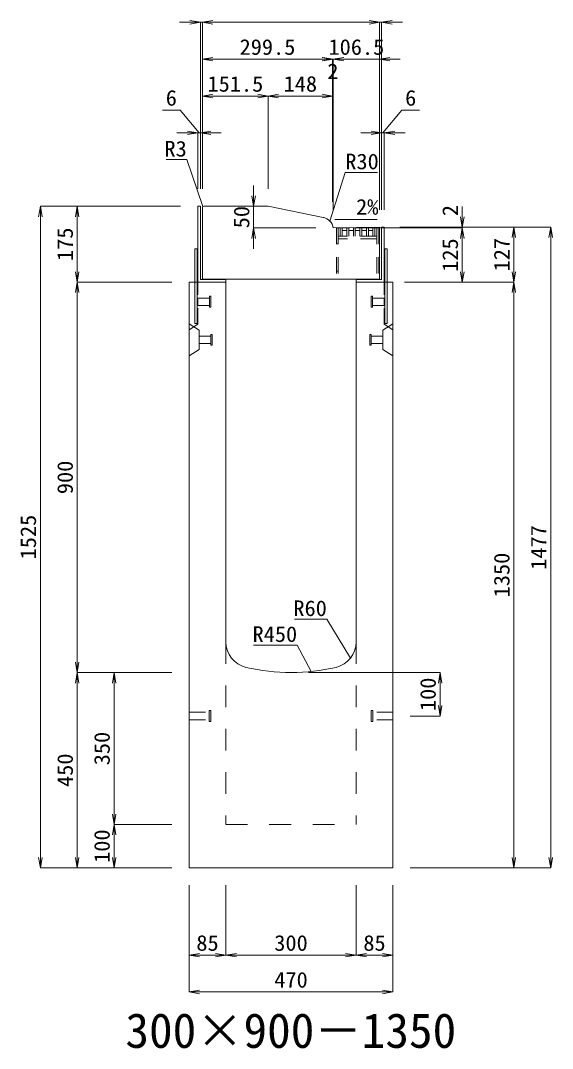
# Model space of a CAD drawing. Units: millimetres at full size. Extents: x -1809 to 57027, y -20349 to 17321.
# Drawn here: x 21276 to 22503, y -12412 to -10043 of the extents above; entities that cross this region are included whole.
import ezdxf
from ezdxf.enums import TextEntityAlignment as Align

# ---------------------------------------------------------------- set-up
doc = ezdxf.new("R2010")
doc.units = ezdxf.units.MM
doc.header["$LTSCALE"] = 50
for name, pattern in [('USER1', [2, 1, -1]), ('USER2', [1.35, 0.75, -0.6]), ('USER3', [1.35, 0.75, -0.6])]:
    doc.linetypes.add(name, pattern=pattern)
for name, color, linetype, lineweight in [('インサート', 3, 'USER2', 9), ('受枠', 3, 'Continuous', 5), ('寸法線', 7, 'Continuous', 13), ('引出線', 4, 'Continuous', 13), ('本体', 2, 'Continuous', 13), ('補助線', 8, 'Continuous', 13), ('ｸﾞﾚｰﾁﾝｸﾞ', 7, 'USER3', 9)]:
    doc.layers.add(name, color=color, linetype=linetype, lineweight=lineweight)
doc.layers.add('文字', color=7, linetype='Continuous')
doc.styles.add('ＭＳ 明朝', font='')
doc.styles.get('ＭＳ 明朝').set_extended_font_data('MS Mincho')

# ---------------------------------------------------------------- blocks, each defined once
blk = doc.blocks.new('open_arrow')
at = {"color": 0, "linetype": 'Continuous', "lineweight": -2}
blk.add_lwpolyline([(7.5, 1.25), (0, 0), (7.5, -1.25)], dxfattribs=at)

msp = doc.modelspace()

# ---------------------------------------------------------------- linework, layer by layer
at = {"layer": 'インサート'}
for p, q in [((21685, -10682.55), (21712, -10682.55)), ((21685, -10682.55), (21685, -10699.55)), ((21715, -10678.55), (21712, -10678.55)), ((21712, -10678.55), (21712, -10703.55)), ((21715, -10703.55), (21715, -10678.55)), ((22085, -10678.55), (22088, -10678.55)), ((22085, -10703.55), (22085, -10678.55)), ((22088, -10678.55), (22088, -10703.55)), ((22115, -10682.55), (22088, -10682.55)), ((22115, -10682.55), (22115, -10699.55)), ((21685, -10699.55), (21712, -10699.55)), ((21712, -10703.55), (21715, -10703.55)), ((22088, -10703.55), (22085, -10703.55)), ((22115, -10699.55), (22088, -10699.55)), ((21688.2, -10770.55), (21715.2, -10770.55)), ((21688.2, -10770.55), (21688.2, -10787.55)), ((21718.2, -10766.55), (21715.2, -10766.55)), ((21715.2, -10766.55), (21715.2, -10791.55)), ((21718.2, -10791.55), (21718.2, -10766.55)), ((22081.8, -10766.55), (22084.8, -10766.55)), ((22081.8, -10791.55), (22081.8, -10766.55)), ((22084.8, -10766.55), (22084.8, -10791.55)), ((22111.8, -10770.55), (22084.8, -10770.55)), ((22111.8, -10770.55), (22111.8, -10787.55)), ((21688.2, -10787.55), (21715.2, -10787.55)), ((21715.2, -10791.55), (21718.2, -10791.55)), ((22084.8, -10791.55), (22081.8, -10791.55)), ((22111.8, -10787.55), (22084.8, -10787.55)), ((21711, -11658.55), (21711, -11633.55)), ((21711, -11633.55), (21715, -11633.55)), ((21715, -11658.55), (21715, -11633.55)), ((22085, -11633.55), (22089, -11633.55)), ((22085, -11633.55), (22085, -11658.55)), ((22089, -11633.55), (22089, -11658.55)), ((21665, -11637.55), (21711, -11637.55)), ((21665, -11654.55), (21665, -11637.55)), ((21665, -11654.55), (21711, -11654.55)), ((22135, -11637.55), (22089, -11637.55)), ((22135, -11654.55), (22089, -11654.55)), ((22135, -11637.55), (22135, -11654.55)), ((21715, -11658.55), (21711, -11658.55)), ((22089, -11658.55), (22085, -11658.55))]:
    msp.add_line(p, q, dxfattribs=at)
at = {"layer": '受枠'}
for p, q in [((21685, -10471.05), (21685, -10646.05)), ((21685, -10471.05), (21691, -10471.05)), ((21685, -10471.05), (21691, -10471.05)), ((21691, -10471.05), (21691, -10640.05)), ((22109, -10519.06), (22109, -10640.05)), ((22109, -10519.06), (22115, -10519.06)), ((22115, -10646.05), (22115, -10519.06)), ((21678, -10741.05), (21678, -10569.06)), ((21684, -10569.06), (21678, -10569.06)), ((21684, -10741.05), (21684, -10569.06)), ((22116, -10741.05), (22116, -10569.06)), ((22116, -10569.06), (22122, -10569.06)), ((22122, -10741.05), (22122, -10569.06)), ((21750, -10646.05), (21685, -10646.05)), ((21691, -10640.05), (21750, -10640.05)), ((21750, -10646.05), (21750, -10640.05)), ((22050, -10640.05), (22050, -10646.05)), ((22050, -10640.05), (22109, -10640.05)), ((22050, -10646.05), (22050, -10640.05)), ((22115, -10646.05), (22050, -10646.05)), ((21684, -10741.05), (21678, -10741.05)), ((22116, -10741.05), (22122, -10741.05))]:
    msp.add_line(p, q, dxfattribs=at)
at = {"layer": '寸法線'}
for p, q in [((21744, -10046.93), (21643, -10046.93)), ((21691, -10431.03), (21691, -10046.93)), ((21696, -10431.03), (21696, -10046.93)), ((22104, -10046.93), (21696, -10046.93)), ((21696, -10431.03), (21696, -10046.93)), ((22056, -10046.93), (22157, -10046.93)), ((22104, -10479.23), (22104, -10046.93)), ((22104, -10479.23), (22104, -10046.93)), ((22109, -10479.04), (22109, -10046.93)), ((21995.51, -10131.93), (21696, -10131.93)), ((21696, -10431.03), (21696, -10131.93)), ((21947.51, -10131.93), (22045.44, -10131.93)), ((21949.44, -10131.93), (22152, -10131.93)), ((21995.51, -10461.09), (21995.51, -10131.93)), ((21995.51, -10461.09), (21995.51, -10131.93)), ((21997.44, -10481.08), (21997.44, -10131.93)), ((21997.44, -10481.08), (21997.44, -10131.93)), ((22104, -10479.23), (22104, -10131.93)), ((21696, -10216.93), (21847.5, -10216.93)), ((21696, -10431.03), (21696, -10216.93)), ((21847.5, -10431.03), (21847.5, -10216.93)), ((21847.5, -10216.93), (21995.51, -10216.93)), ((21847.5, -10431.03), (21847.5, -10216.93)), ((21995.51, -10461.09), (21995.51, -10216.93)), ((21644.67, -10249.13), (21603.44, -10249.13)), ((21688, -10301.93), (21644.67, -10249.13)), ((22112, -10301.93), (22155.33, -10249.13)), ((22155.33, -10249.13), (22196.56, -10249.13)), ((21739, -10301.93), (21637, -10301.93)), ((21685, -10431.03), (21685, -10301.93)), ((21691, -10431.03), (21691, -10301.93)), ((22061, -10301.93), (22163, -10301.93)), ((22109, -10479.04), (22109, -10301.93)), ((22115, -10479.04), (22115, -10301.93)), ((21813.83, -10569.11), (21813.83, -10423.05)), ((21322.06, -11996.05), (21322.06, -10471.05)), ((21644.98, -10471.05), (21322.06, -10471.05)), ((21407.06, -10471.05), (21407.06, -10646.05)), ((21644.98, -10471.05), (21407.06, -10471.05)), ((21813.83, -10471.05), (21807.48, -10471.05)), ((22294.94, -10569.1), (22294.94, -10471.25)), ((22151.02, -10519.25), (22294.94, -10519.25)), ((22155.02, -10519.06), (22413.78, -10519.06)), ((22155.02, -10519.06), (22498.78, -10519.06)), ((22413.78, -10519.06), (22413.78, -10646.05)), ((22498.78, -10519.06), (22498.78, -11996.05)), ((21957.42, -10521.11), (21813.83, -10521.11)), ((22044.46, -10521.1), (22294.94, -10521.1)), ((22044.46, -10521.1), (22294.94, -10521.1)), ((22294.94, -10646.05), (22294.94, -10521.1)), ((21624.98, -10646.05), (21407.06, -10646.05)), ((21407.06, -10646.05), (21407.06, -11546.05)), ((21624.98, -10646.05), (21407.06, -10646.05)), ((22162.02, -10646.05), (22294.94, -10646.05)), ((22175.02, -10646.05), (22413.78, -10646.05)), ((22175.02, -10646.05), (22413.78, -10646.05)), ((22413.78, -10646.05), (22413.78, -11996.05)), ((21624.98, -11546.05), (21407.06, -11546.05)), ((21407.06, -11996.05), (21407.06, -11546.05)), ((21624.98, -11546.05), (21407.06, -11546.05)), ((21492.06, -11546.05), (21492.06, -11896.05)), ((21624.98, -11546.05), (21492.06, -11546.05)), ((21940.02, -11546.05), (22243.78, -11546.05)), ((22243.78, -11546.05), (22243.78, -11646.05)), ((22175.02, -11646.05), (22243.78, -11646.05)), ((21624.98, -11896.05), (21492.06, -11896.05)), ((21492.06, -11896.05), (21492.06, -11996.05)), ((21624.98, -11896.05), (21492.06, -11896.05)), ((21624.98, -11996.05), (21322.06, -11996.05)), ((21624.98, -11996.05), (21407.06, -11996.05)), ((21624.98, -11996.05), (21492.06, -11996.05)), ((22175.02, -11996.05), (22413.78, -11996.05)), ((22175.02, -11996.05), (22498.78, -11996.05)), ((21665, -12036.07), (21665, -12197.21)), ((21665, -12036.07), (21665, -12282.21)), ((21750, -12036.07), (21750, -12197.21)), ((21750, -12036.07), (21750, -12197.21)), ((22050, -12036.07), (22050, -12197.21)), ((22050, -12036.07), (22050, -12197.21)), ((22135, -12036.07), (22135, -12197.21)), ((22135, -12036.07), (22135, -12282.21)), ((21665, -12197.21), (21750, -12197.21)), ((21750, -12197.21), (22050, -12197.21)), ((22050, -12197.21), (22135, -12197.21)), ((21665, -12282.21), (22135, -12282.21))]:
    msp.add_line(p, q, dxfattribs=at)
at = {"layer": '引出線'}
for points in [[(21696.88, -10471.93), (21659.65, -10363.53), (21611.92, -10363.53)], [(21989.42, -10505.21), (22025.11, -10392.88), (22099.79, -10392.88)], [(22001.31, -10501.75), (22050.05, -10501.21), (22098.81, -10501.21)], [(22037.07, -11512.74), (21982.66, -11422.84), (21907.98, -11422.84)], [(21946.44, -11543.65), (21914.22, -11482.51), (21813.21, -11482.51)]]:
    msp.add_lwpolyline(points, dxfattribs=at)
at = {"layer": '本体', "lineweight": 20}
for p, q in [((21847.5, -10471.05), (21698.95, -10471.05)), ((21973.81, -10496.66), (21847.5, -10471.05)), ((21696, -10474.05), (21696, -10639.05)), ((21997.44, -10521.1), (22104, -10519.25)), ((22104, -10639.05), (22104, -10519.25)), ((22104, -10639.05), (21696, -10639.05))]:
    msp.add_line(p, q, dxfattribs=at)
at = {"layer": '本体'}
for p, q in [((21665, -10646.05), (21665, -11996.05)), ((21665, -10646.05), (21750, -10646.05)), ((21750, -10646.05), (21750, -11475.53)), ((22050, -10646.05), (22050, -11475.53)), ((22050, -10646.05), (22135, -10646.05)), ((22135, -10646.05), (22135, -11996.05)), ((21665, -11996.05), (22135, -11996.05))]:
    msp.add_line(p, q, dxfattribs=at)
at = {"layer": '本体', "linetype": 'USER2', "lineweight": 9}
for p, q in [((21685, -10743.05), (21685, -10646.05)), ((22115, -10743.05), (22115, -10646.05)), ((21665, -10755.55), (21685, -10743.05)), ((22135, -10755.55), (22115, -10743.05))]:
    msp.add_line(p, q, dxfattribs=at)
at = {"layer": '本体', "lineweight": 9}
for p, q in [((21665, -10742.05), (21688.2, -10756.55)), ((21688.2, -10756.55), (21688.2, -10801.55)), ((22134.58, -10742.31), (22111.8, -10756.55)), ((22111.8, -10756.55), (22111.8, -10801.55)), ((21688.2, -10801.55), (21665, -10816.05)), ((22111.8, -10801.55), (22135, -10816.05))]:
    msp.add_line(p, q, dxfattribs=at)
at = {"layer": '本体', "linetype": 'USER1', "lineweight": 15}
for p, q in [((21750, -11475.53), (21750, -11896.05)), ((22050, -11475.53), (22050, -11896.05)), ((21750, -11896.05), (22050, -11896.05))]:
    msp.add_line(p, q, dxfattribs=at)
at = {"layer": '本体', "lineweight": 20}
for centre, radius, start, end in [((21699, -10474.05), 3, 90, 180), ((21967.85, -10526.06), 30, 9.51572, 78.54145)]:
    msp.add_arc(centre, radius, start, end, dxfattribs=at)
at = {"layer": '本体'}
for centre, radius, start, end in [((21810, -11475.53), 60, 180, 256.65764), ((21990, -11475.53), 60, 283.34236, 0), ((21900, -11096.05), 450, 256.65764, 283.34236)]:
    msp.add_arc(centre, radius, start, end, dxfattribs=at)
at = {"layer": '補助線'}
msp.add_line((21973.82, -10496.71), (21975.55, -10497.06), dxfattribs=at)
at = {"layer": 'ｸﾞﾚｰﾁﾝｸﾞ', "linetype": 'USER2', "lineweight": 5}
for p, q in [((22102.5, -10521.05), (22004.5, -10521.05)), ((22004.5, -10521.05), (22004.5, -10639.05)), ((22009, -10521.05), (22009, -10639.05)), ((22098, -10540.05), (22009, -10540.05)), ((22013.5, -10540.05), (22013.5, -10521.05)), ((22018, -10540.05), (22018, -10521.05)), ((22018, -10527.05), (22028.6, -10527.05)), ((22028.6, -10540.05), (22028.6, -10521.05)), ((22033.1, -10540.05), (22033.1, -10521.05)), ((22033.1, -10527.05), (22043.7, -10527.05)), ((22043.7, -10540.05), (22043.7, -10521.05)), ((22048.2, -10540.05), (22048.2, -10521.05)), ((22048.2, -10527.05), (22058.8, -10527.05)), ((22058.8, -10540.05), (22058.8, -10521.05)), ((22063.3, -10540.05), (22063.3, -10521.05)), ((22063.3, -10527.05), (22073.9, -10527.05)), ((22073.9, -10540.05), (22073.9, -10521.05)), ((22078.4, -10540.05), (22078.4, -10521.05)), ((22078.4, -10527.05), (22089, -10527.05)), ((22089, -10540.05), (22089, -10521.05)), ((22093.5, -10540.05), (22093.5, -10521.05)), ((22098, -10521.05), (22098, -10639.05)), ((22102.5, -10521.05), (22102.5, -10639.05)), ((22009, -10557.55), (22004.5, -10557.55)), ((22098, -10546.05), (22009, -10546.05)), ((22009, -10620.55), (22004.5, -10620.55))]:
    msp.add_line(p, q, dxfattribs=at)

# ---------------------------------------------------------------- block references
at = {"layer": '寸法線', "xscale": 3.2, "yscale": 3.2}
for p, rotation in [((21691, -10046.93), 180), ((22104, -10046.93), 180), ((22104, -10046.93), 180), ((21995.51, -10131.93), 180), ((21995.51, -10131.93), 180), ((21997.44, -10131.93), 180), ((21847.5, -10216.93), 180), ((21995.51, -10216.93), 180), ((21685, -10301.93), 180), ((22109, -10301.93), 180), ((21813.83, -10471.05), 90), ((21322.06, -10471.05), 270), ((21407.06, -10471.05), 270), ((22294.94, -10519.25), 90), ((22413.78, -10519.06), 270), ((22498.78, -10519.06), 270), ((21813.83, -10521.11), 270), ((22294.94, -10521.1), 270), ((22294.94, -10521.1), 270), ((21407.06, -10646.05), 90), ((22294.94, -10646.05), 90), ((22413.78, -10646.05), 90), ((21407.06, -10646.05), 270), ((22413.78, -10646.05), 270), ((21407.06, -11546.05), 90), ((21407.06, -11546.05), 270), ((21492.06, -11546.05), 270), ((22243.78, -11546.05), 270), ((22243.78, -11646.05), 90), ((21492.06, -11896.05), 90), ((21492.06, -11896.05), 270), ((21322.06, -11996.05), 90), ((21407.06, -11996.05), 90), ((21492.06, -11996.05), 90), ((22413.78, -11996.05), 90), ((22498.78, -11996.05), 90), ((21750, -12197.21), 180), ((22050, -12197.21), 180), ((22135, -12197.21), 180), ((22135, -12282.21), 180)]:
    msp.add_blockref('open_arrow', p, dxfattribs=dict(at, rotation=rotation))
for p in [(21696, -10046.93), (21696, -10046.93), (22109, -10046.93), (21696, -10131.93), (21997.44, -10131.93), (22104, -10131.93), (21696, -10216.93), (21847.5, -10216.93), (21691, -10301.93), (22115, -10301.93), (21665, -12197.21), (21750, -12197.21), (22050, -12197.21), (21665, -12282.21)]:
    msp.add_blockref('open_arrow', p, dxfattribs=at)
at = {"layer": '引出線', "xscale": 0.0533, "yscale": 0.0533}
for p, rotation in [((21696.88, -10471.93), 109), ((21989.42, -10505.21), 72.4), ((22001.31, -10501.75), 0.6), ((22037.07, -11512.74), 121.2), ((21946.44, -11543.65), 117.8)]:
    msp.add_blockref('open_arrow', p, dxfattribs=dict(at, rotation=rotation))

# ---------------------------------------------------------------- texts
at = {"layer": '寸法線', "style": 'ＭＳ 明朝', "width": 1.05}
for s, p in [('299.5', (21845.75, -10103.91)), ('106.5', (22050.72, -10103.91)), ('2', (21996.47, -10159.95)), ('151.5', (21771.75, -10188.91)), ('148', (21921.5, -10188.91)), ('6', (21624.05, -10221.11)), ('6', (22175.95, -10221.11)), ('85', (21707.5, -12169.19)), ('300', (21900, -12169.19)), ('85', (22092.5, -12169.19)), ('470', (21900, -12254.19))]:
    msp.add_text(s, height=36.03, dxfattribs=at).set_placement(p, align=Align.MIDDLE_CENTER)
for s, p in [('2', (22266.92, -10480.99)), ('50', (21785.81, -10496.08)), ('175', (21379.04, -10558.55)), ('125', (22266.92, -10583.58)), ('127', (22385.76, -10582.56)), ('900', (21379.04, -11096.05)), ('1525', (21294.04, -11233.55)), ('1477', (22470.76, -11257.56)), ('1350', (22385.76, -11321.05)), ('100', (22215.76, -11596.05)), ('350', (21464.04, -11721.05)), ('450', (21379.04, -11771.05)), ('100', (21464.04, -11946.05))]:
    msp.add_text(s, height=36.03, rotation=90, dxfattribs=at).set_placement(p, align=Align.MIDDLE_CENTER)
at = {"layer": '引出線', "style": 'ＭＳ 明朝', "width": 1.05}
for s, p in [('R3', (21659.65, -10320.33)), ('R60', (21982.66, -11379.64)), ('R450', (21914.22, -11439.31))]:
    msp.add_text(s, height=36.03, dxfattribs=at).set_placement(p, align=Align.TOP_RIGHT)
for s, p in [('R30', (22025.11, -10349.68)), ('2%', (22050.05, -10454.3))]:
    msp.add_text(s, height=36.03, dxfattribs=at).set_placement(p, align=Align.TOP_LEFT)
at = {"layer": '文字', "style": 'ＭＳ 明朝'}
msp.add_text('300×900－1350', height=80.06, dxfattribs=at).set_placement((21899.52, -12371.03), align=Align.MIDDLE_CENTER)

doc.saveas('drawing.dxf')
